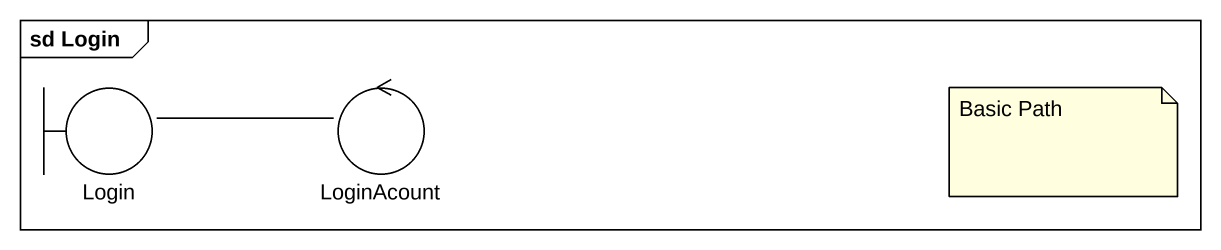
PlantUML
@startuml
mainframe sd Login
boundary Login
control LoginAcount
Login -right- LoginAcount
note as N1
  Basic Path
end note
@enduml
